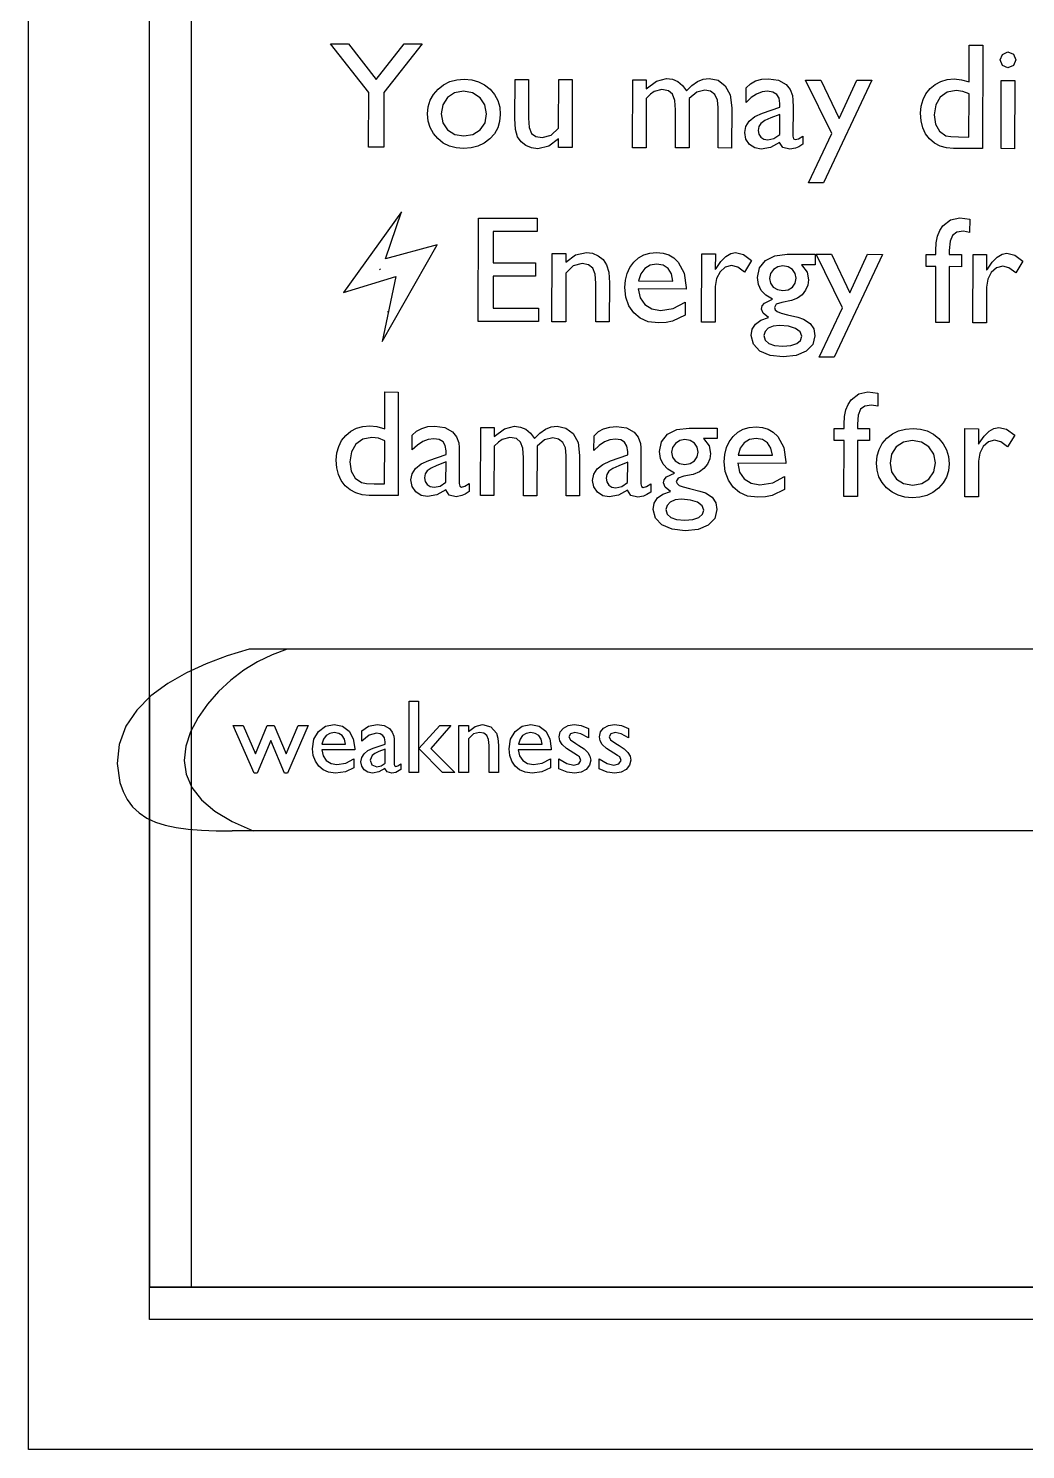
# Model space of a CAD drawing. Header units: millimetres. Extents: x -31.4 to 31.6, y -43.8 to 44.2.
# Drawn here: x -31.39 to -16.06, y -43.85 to -21.98 of the extents above; entities that cross this region are included whole.
import ezdxf

# ---------------------------------------------------------------- set-up
doc = ezdxf.new("R2010")
doc.units = ezdxf.units.MM
doc.layers.get('0').update_dxf_attribs({"linetype": 'CONTINUOUS'})

msp = doc.modelspace()

# ---------------------------------------------------------------- linework, layer by layer
for p, q in [((-28.894, 41.655), (-28.894, -41.345)), ((-29.532, -41.345), (-29.532, -7.168)), ((-16.931, -22.802), (-16.93, -22.237)), ((-16.93, -22.237), (-16.722, -22.238)), ((-16.722, -22.238), (-16.725, -23.829)), ((-23.913, -23.365), (-23.912, -22.764)), ((-23.912, -22.764), (-23.705, -22.765)), ((-23.705, -22.765), (-23.706, -23.363)), ((-23.242, -23.515), (-23.24, -22.766)), ((-23.24, -22.766), (-23.033, -22.766)), ((-23.033, -22.766), (-23.035, -23.814)), ((-22.105, -23.816), (-22.103, -22.769)), ((-22.103, -22.769), (-21.895, -22.769)), ((-21.895, -22.769), (-21.896, -22.907)), ((-20.361, -23.121), (-20.361, -22.895)), ((-21.896, -23.056), (-21.898, -23.817)), ((-21.235, -23.058), (-21.237, -23.818)), ((-19.842, -23.192), (-19.842, -23.136)), ((-16.933, -23.651), (-16.932, -22.987)), ((-21.446, -23.818), (-21.444, -23.235)), ((-20.79, -23.819), (-20.788, -23.199)), ((-20.581, -23.202), (-20.582, -23.82)), ((-20.107, -23.282), (-19.842, -23.192)), ((-19.842, -23.303), (-19.981, -23.357)), ((-19.843, -23.614), (-19.842, -23.303)), ((-19.638, -23.192), (-19.639, -23.638)), ((-23.243, -23.814), (-23.242, -23.68)), ((-23.035, -23.814), (-23.243, -23.814)), ((-21.898, -23.817), (-22.105, -23.816)), ((-21.237, -23.818), (-21.446, -23.818)), ((-20.582, -23.82), (-20.79, -23.819)), ((-19.485, -23.636), (-19.486, -23.762)), ((-16.725, -23.829), (-17.168, -23.828)), ((-17.094, -23.65), (-16.933, -23.651)), ((-16.921, -24.916), (-16.922, -25.119)), ((-23.345, -26.492), (-23.342, -25.444)), ((-23.342, -25.444), (-23.13, -25.445)), ((-23.13, -25.445), (-23.131, -25.578)), ((-21.043, -26.497), (-21.041, -25.45)), ((-21.041, -25.45), (-20.832, -25.45)), ((-20.832, -25.45), (-20.833, -25.69)), ((-20.276, -25.549), (-20.385, -25.731)), ((-19.728, -25.453), (-19.296, -25.454)), ((-19.296, -25.454), (-19.296, -25.615)), ((-17.593, -25.644), (-17.592, -25.458)), ((-17.592, -25.458), (-17.442, -25.458)), ((-17.442, -25.458), (-17.442, -25.395)), ((-17.235, -25.396), (-17.235, -25.458)), ((-17.235, -25.458), (-17.048, -25.459)), ((-17.048, -25.459), (-17.048, -25.646)), ((-16.872, -26.507), (-16.869, -25.459)), ((-16.869, -25.459), (-16.661, -25.46)), ((-16.661, -25.46), (-16.661, -25.7)), ((-16.104, -25.559), (-16.214, -25.741)), ((-25.98, -25.683), (-25.996, -25.695)), ((-23.131, -25.744), (-23.133, -26.492)), ((-20.833, -25.69), (-20.821, -25.672)), ((-19.296, -25.615), (-19.508, -25.615)), ((-17.442, -25.645), (-17.593, -25.644)), ((-17.444, -26.506), (-17.442, -25.645)), ((-17.235, -25.645), (-17.237, -26.506)), ((-17.048, -25.646), (-17.235, -25.645)), ((-16.661, -25.7), (-16.65, -25.682)), ((-22.67, -26.493), (-22.669, -25.897)), ((-22.462, -25.895), (-22.463, -26.494)), ((-21.28, -25.991), (-22.017, -25.989)), ((-22.012, -25.865), (-21.485, -25.866)), ((-21.28, -25.965), (-21.28, -25.991)), ((-20.833, -25.95), (-20.835, -26.498)), ((-16.662, -25.96), (-16.663, -26.507)), ((-21.299, -26.191), (-21.299, -26.394)), ((-25.87, -26.339), (-25.872, -26.341)), ((-23.133, -26.492), (-23.345, -26.492)), ((-22.463, -26.494), (-22.67, -26.493)), ((-20.835, -26.498), (-21.043, -26.497)), ((-17.237, -26.506), (-17.444, -26.506)), ((-16.663, -26.507), (-16.872, -26.507)), ((-25.916, -28.138), (-25.915, -27.573)), ((-25.915, -27.573), (-25.707, -27.574)), ((-25.707, -27.574), (-25.71, -29.165)), ((-18.333, -27.591), (-18.333, -27.794)), ((-24.443, -29.168), (-24.44, -28.12)), ((-24.44, -28.12), (-24.233, -28.121)), ((-24.233, -28.121), (-24.233, -28.258)), ((-21.235, -28.128), (-20.803, -28.129)), ((-20.803, -28.129), (-20.804, -28.29)), ((-19.004, -28.319), (-19.004, -28.133)), ((-19.004, -28.133), (-18.854, -28.133)), ((-18.854, -28.133), (-18.853, -28.07)), ((-18.646, -28.071), (-18.646, -28.134)), ((-18.646, -28.134), (-18.46, -28.134)), ((-18.46, -28.134), (-18.46, -28.321)), ((-16.996, -29.185), (-16.994, -28.137)), ((-16.994, -28.137), (-16.785, -28.138)), ((-16.785, -28.138), (-16.786, -28.378)), ((-25.918, -28.987), (-25.917, -28.323)), ((-25.492, -28.466), (-25.492, -28.24)), ((-24.234, -28.408), (-24.236, -29.168)), ((-23.573, -28.409), (-23.575, -29.17)), ((-22.699, -28.473), (-22.698, -28.246)), ((-20.804, -28.29), (-21.015, -28.29)), ((-18.854, -28.32), (-19.004, -28.319)), ((-18.856, -29.181), (-18.854, -28.32)), ((-18.647, -28.32), (-18.649, -29.181)), ((-18.46, -28.321), (-18.647, -28.32)), ((-16.786, -28.378), (-16.775, -28.36)), ((-16.229, -28.237), (-16.339, -28.419)), ((-25.239, -28.627), (-24.973, -28.537)), ((-24.973, -28.537), (-24.973, -28.481)), ((-24.769, -28.537), (-24.77, -28.983)), ((-23.783, -29.169), (-23.782, -28.586)), ((-23.128, -29.171), (-23.126, -28.55)), ((-22.919, -28.553), (-22.92, -29.171)), ((-22.445, -28.634), (-22.18, -28.543)), ((-22.18, -28.543), (-22.18, -28.487)), ((-21.976, -28.544), (-21.977, -28.989)), ((-20.483, -28.547), (-19.956, -28.548)), ((-16.787, -28.638), (-16.788, -29.186)), ((-24.973, -28.648), (-25.113, -28.702)), ((-24.974, -28.959), (-24.973, -28.648)), ((-22.18, -28.655), (-22.319, -28.708)), ((-22.181, -28.966), (-22.18, -28.655)), ((-19.751, -28.673), (-20.488, -28.671)), ((-19.751, -28.647), (-19.751, -28.673)), ((-26.079, -28.986), (-25.918, -28.987)), ((-24.617, -28.981), (-24.617, -29.107)), ((-21.823, -28.987), (-21.824, -29.114)), ((-19.77, -28.873), (-19.77, -29.076)), ((-25.71, -29.165), (-26.153, -29.164)), ((-24.236, -29.168), (-24.443, -29.168)), ((-23.575, -29.17), (-23.783, -29.169)), ((-22.92, -29.171), (-23.128, -29.171)), ((-18.649, -29.181), (-18.856, -29.181)), ((-16.788, -29.186), (-16.996, -29.185)), ((27.721, -31.529), (-28, -31.529)), ((-29.532, -32.269), (-29.532, -41.345)), ((-26.268, -32.945), (-26.268, -32.789)), ((-24.775, -33.426), (-24.775, -32.705)), ((-24.775, -32.705), (-24.629, -32.705)), ((-24.629, -32.705), (-24.629, -32.797)), ((-22.785, -32.751), (-22.785, -32.892)), ((-22.168, -32.751), (-22.168, -32.892)), ((-26.882, -32.993), (-26.519, -32.993)), ((-26.094, -33.055), (-25.911, -32.993)), ((-25.911, -32.993), (-25.911, -32.954)), ((-25.771, -32.993), (-25.771, -33.299)), ((-24.629, -32.911), (-24.629, -33.426)), ((-24.311, -33.426), (-24.311, -33.015)), ((-24.169, -33.014), (-24.169, -33.426)), ((-23.859, -32.993), (-23.497, -32.993)), ((-22.98, -32.982), (-22.929, -33.011)), ((-22.363, -32.982), (-22.312, -33.011)), ((-26.378, -33.078), (-26.885, -33.078)), ((-26.391, -33.216), (-26.391, -33.355)), ((-26.378, -33.06), (-26.378, -33.078)), ((-25.911, -33.069), (-26.007, -33.106)), ((-25.911, -33.283), (-25.911, -33.069)), ((-23.356, -33.078), (-23.863, -33.078)), ((-23.369, -33.216), (-23.369, -33.355)), ((-23.356, -33.06), (-23.356, -33.078)), ((-23.237, -33.374), (-23.237, -33.22)), ((-22.62, -33.374), (-22.62, -33.22)), ((-25.666, -33.297), (-25.666, -33.384)), ((-24.629, -33.426), (-24.775, -33.426)), ((-24.169, -33.426), (-24.311, -33.426)), ((26.337, -34.326), (-28.263, -34.326)), ((-29.532, -41.345), (29.106, -41.345)), ((29.106, -41.345), (-29.532, -41.345))]:
    msp.add_line(p, q)
msp.add_lwpolyline([(-28.894, 44.155), (31.606, 44.155), (31.606, -41.345, -0.414214), (29.106, -43.845), (-31.394, -43.845), (-31.394, 41.655, -0.414214)], format="xyb", close=True)
for points in [[(-25.616, -22.217), (-25.34, -22.218), (-25.929, -22.966), (-25.931, -23.807), (-26.165, -23.807), (-26.163, -22.965), (-26.749, -22.215), (-26.473, -22.215), (-26.048, -22.765)], [(-18.659, -22.777), (-18.425, -22.777), (-19.17, -24.357), (-19.402, -24.357), (-19.043, -23.599), (-19.447, -22.775), (-19.211, -22.775), (-18.93, -23.367)], [(-16.437, -22.782), (-16.23, -22.782), (-16.232, -23.83), (-16.44, -23.829)], [(-25.656, -24.801), (-26.55, -26.045), (-25.746, -25.795), (-25.954, -26.797), (-25.111, -25.307), (-25.903, -25.527)], [(-24.474, -24.898), (-23.572, -24.9), (-23.572, -25.103), (-24.247, -25.102), (-24.248, -25.587), (-23.596, -25.588), (-23.597, -25.792), (-24.248, -25.791), (-24.249, -26.285), (-23.554, -26.286), (-23.554, -26.489), (-24.478, -26.487)], [(-18.494, -25.455), (-18.261, -25.456), (-19.006, -27.036), (-19.237, -27.036), (-18.879, -26.278), (-19.282, -25.454), (-19.047, -25.454), (-18.766, -26.046)], [(-25.54, -32.332), (-25.397, -32.332), (-25.397, -33.426), (-25.54, -33.426)], [(-27.246, -32.705), (-27.093, -32.705), (-27.411, -33.438), (-27.455, -33.438), (-27.669, -32.936), (-27.879, -33.438), (-27.925, -33.438), (-28.246, -32.705), (-28.093, -32.705), (-27.905, -33.142), (-27.722, -32.705), (-27.616, -32.705), (-27.433, -33.142)], [(-25.071, -32.705), (-24.902, -32.705), (-25.209, -33.058), (-24.839, -33.426), (-25.03, -33.426), (-25.391, -33.058)], [(-29.532, -41.345), (24.473, -41.345), (24.473, -41.845), (-29.532, -41.845)]]:
    msp.add_lwpolyline(points, close=True)
for points in [[(-16.455, -22.463), (-16.418, -22.379)], [(-16.418, -22.55), (-16.455, -22.463)], [(-16.418, -22.379), (-16.334, -22.341)], [(-16.334, -22.341), (-16.246, -22.377)], [(-16.246, -22.377), (-16.21, -22.463)], [(-16.21, -22.463), (-16.246, -22.55)], [(-16.334, -22.586), (-16.418, -22.55)], [(-16.246, -22.55), (-16.334, -22.586)], [(-25.256, -23.295), (-25.246, -23.185), (-25.216, -23.085), (-25.166, -22.994), (-25.096, -22.913)], [(-25.096, -22.913), (-25.01, -22.846), (-24.915, -22.798), (-24.809, -22.77), (-24.693, -22.76)], [(-24.705, -22.947), (-24.841, -22.971), (-24.95, -23.044)], [(-24.45, -23.046), (-24.565, -22.972), (-24.705, -22.947)], [(-24.693, -22.76), (-24.579, -22.77), (-24.474, -22.8), (-24.38, -22.848), (-24.296, -22.916)], [(-24.296, -22.916), (-24.227, -22.998), (-24.178, -23.09), (-24.148, -23.192), (-24.139, -23.304)], [(-21.896, -22.907), (-21.739, -22.789), (-21.586, -22.749)], [(-21.773, -22.952), (-21.83, -22.992), (-21.896, -23.056)], [(-21.653, -22.922), (-21.773, -22.952)], [(-21.49, -22.992), (-21.554, -22.94), (-21.653, -22.922)], [(-21.586, -22.749), (-21.492, -22.761), (-21.409, -22.797), (-21.337, -22.856), (-21.277, -22.939)], [(-21.277, -22.939), (-21.193, -22.856), (-21.107, -22.796), (-21.019, -22.76), (-20.93, -22.749)], [(-20.995, -22.928), (-21.119, -22.961), (-21.235, -23.058)], [(-20.841, -22.998), (-20.906, -22.946), (-20.995, -22.928)], [(-20.93, -22.749), (-20.791, -22.777), (-20.679, -22.861)], [(-20.679, -22.861), (-20.605, -23.002), (-20.581, -23.202)], [(-20.361, -22.895), (-20.293, -22.832), (-20.213, -22.788), (-20.12, -22.762), (-20.013, -22.753)], [(-20.03, -22.947), (-20.115, -22.957), (-20.198, -22.99), (-20.28, -23.045), (-20.361, -23.121)], [(-19.842, -23.136), (-19.853, -23.053), (-19.889, -22.994), (-19.948, -22.959), (-20.03, -22.947)], [(-20.013, -22.753), (-19.86, -22.776), (-19.741, -22.842)], [(-19.741, -22.842), (-19.68, -22.919)], [(-19.68, -22.919), (-19.646, -23.014)], [(-17.676, -23.286), (-17.667, -23.175), (-17.639, -23.075), (-17.594, -22.985), (-17.531, -22.906)], [(-17.531, -22.906), (-17.453, -22.841), (-17.365, -22.794), (-17.267, -22.766), (-17.159, -22.757)], [(-17.128, -22.937), (-17.267, -22.962), (-17.375, -23.038)], [(-17.159, -22.757), (-17.05, -22.769), (-16.931, -22.802)], [(-16.932, -22.987), (-17.029, -22.95), (-17.128, -22.937)], [(-24.95, -23.044), (-25.022, -23.156), (-25.046, -23.294)], [(-24.349, -23.293), (-24.375, -23.157), (-24.45, -23.046)], [(-21.444, -23.235), (-21.456, -23.087), (-21.49, -22.992)], [(-20.788, -23.199), (-20.801, -23.083), (-20.841, -22.998)], [(-19.646, -23.014), (-19.64, -23.082), (-19.638, -23.192)], [(-17.375, -23.038), (-17.444, -23.157), (-17.467, -23.311)], [(-25.099, -23.676), (-25.168, -23.595), (-25.217, -23.504), (-25.246, -23.405), (-25.256, -23.295)], [(-25.046, -23.294), (-25.022, -23.43), (-24.949, -23.54)], [(-24.448, -23.54), (-24.374, -23.43), (-24.349, -23.293)], [(-24.139, -23.304), (-24.149, -23.412), (-24.179, -23.511), (-24.23, -23.6), (-24.3, -23.68)], [(-23.872, -23.647), (-23.903, -23.534), (-23.913, -23.365)], [(-23.706, -23.363), (-23.695, -23.503), (-23.66, -23.594)], [(-20.31, -23.406), (-20.224, -23.336), (-20.107, -23.282)], [(-19.981, -23.357), (-20.072, -23.399), (-20.132, -23.442)], [(-17.539, -23.68), (-17.599, -23.6), (-17.642, -23.508), (-17.668, -23.403), (-17.676, -23.286)], [(-17.467, -23.311), (-17.447, -23.454), (-17.388, -23.561)], [(-24.949, -23.54), (-24.837, -23.611), (-24.698, -23.635)], [(-24.698, -23.635), (-24.559, -23.611), (-24.448, -23.54)], [(-23.66, -23.594), (-23.595, -23.643), (-23.494, -23.659)], [(-23.494, -23.659), (-23.357, -23.624), (-23.242, -23.515)], [(-20.381, -23.582), (-20.364, -23.489), (-20.31, -23.406)], [(-20.309, -23.765), (-20.363, -23.683), (-20.381, -23.582)], [(-20.132, -23.442), (-20.164, -23.489), (-20.175, -23.548)], [(-20.175, -23.548), (-20.165, -23.606), (-20.135, -23.654)], [(-20.026, -23.695), (-19.931, -23.675), (-19.843, -23.614)], [(-17.388, -23.561), (-17.286, -23.632)], [(-24.705, -23.829), (-24.818, -23.819), (-24.921, -23.79), (-25.015, -23.743), (-25.099, -23.676)], [(-24.3, -23.68), (-24.386, -23.745), (-24.482, -23.792), (-24.588, -23.819), (-24.705, -23.829)], [(-23.746, -23.782), (-23.819, -23.723), (-23.872, -23.647)], [(-23.563, -23.831), (-23.658, -23.819), (-23.746, -23.782)], [(-23.394, -23.792), (-23.563, -23.831)], [(-23.242, -23.68), (-23.394, -23.792)], [(-20.127, -23.837), (-20.227, -23.819), (-20.309, -23.765)], [(-20.135, -23.654), (-20.086, -23.684), (-20.026, -23.695)], [(-19.845, -23.735), (-19.982, -23.812), (-20.127, -23.837)], [(-19.689, -23.84), (-19.794, -23.814), (-19.845, -23.735)], [(-19.6, -23.823), (-19.689, -23.84)], [(-19.639, -23.638), (-19.63, -23.678), (-19.603, -23.691)], [(-19.603, -23.691), (-19.555, -23.677), (-19.485, -23.636)], [(-19.486, -23.762), (-19.55, -23.8), (-19.6, -23.823)], [(-17.168, -23.828), (-17.279, -23.818), (-17.377, -23.791), (-17.464, -23.744), (-17.539, -23.68)], [(-17.286, -23.632), (-17.211, -23.645), (-17.094, -23.65)], [(-17.334, -25.019), (-17.215, -24.926), (-17.075, -24.895)], [(-17.075, -24.895), (-16.921, -24.916)], [(-17.442, -25.395), (-17.435, -25.277), (-17.415, -25.175), (-17.381, -25.089), (-17.334, -25.019)], [(-17.018, -25.1), (-17.121, -25.116), (-17.187, -25.165)], [(-16.922, -25.119), (-17.018, -25.1)], [(-17.187, -25.165), (-17.223, -25.255), (-17.235, -25.396)], [(-23.131, -25.578), (-22.982, -25.463), (-22.815, -25.425)], [(-22.815, -25.425), (-22.72, -25.438), (-22.633, -25.477)], [(-22.633, -25.477), (-22.559, -25.537), (-22.505, -25.616)], [(-22.224, -25.965), (-22.215, -25.851), (-22.189, -25.748), (-22.147, -25.657), (-22.087, -25.577)], [(-22.087, -25.577), (-22.014, -25.511), (-21.931, -25.465), (-21.838, -25.437), (-21.735, -25.427)], [(-21.735, -25.427), (-21.636, -25.437), (-21.548, -25.464), (-21.47, -25.51), (-21.403, -25.574)], [(-21.403, -25.574), (-21.31, -25.745), (-21.28, -25.965)], [(-20.821, -25.672), (-20.746, -25.566), (-20.671, -25.491), (-20.595, -25.445), (-20.52, -25.43)], [(-20.52, -25.43), (-20.4, -25.46), (-20.276, -25.549)], [(-20.185, -25.814), (-20.154, -25.664), (-20.063, -25.55)], [(-20.063, -25.55), (-19.917, -25.477), (-19.728, -25.453)], [(-16.65, -25.682), (-16.575, -25.576), (-16.499, -25.5), (-16.424, -25.455), (-16.349, -25.44)], [(-16.349, -25.44), (-16.229, -25.47), (-16.104, -25.559)], [(-22.881, -25.598), (-23.017, -25.634), (-23.131, -25.744)], [(-22.717, -25.668), (-22.783, -25.615), (-22.881, -25.598)], [(-22.669, -25.897), (-22.681, -25.759), (-22.717, -25.668)], [(-22.505, -25.616), (-22.472, -25.73), (-22.462, -25.895)], [(-21.919, -25.674), (-21.978, -25.755), (-22.012, -25.865)], [(-21.736, -25.607), (-21.837, -25.624), (-21.919, -25.674)], [(-21.558, -25.675), (-21.635, -25.624), (-21.736, -25.607)], [(-21.485, -25.866), (-21.507, -25.757), (-21.558, -25.675)], [(-20.76, -25.724), (-20.815, -25.828), (-20.833, -25.95)], [(-20.586, -25.628), (-20.679, -25.652), (-20.76, -25.724)], [(-20.385, -25.731), (-20.489, -25.654), (-20.586, -25.628)], [(-19.939, -25.689), (-19.983, -25.752), (-19.998, -25.826)], [(-19.795, -25.632), (-19.873, -25.646), (-19.939, -25.689)], [(-19.647, -25.687), (-19.714, -25.646), (-19.795, -25.632)], [(-19.588, -25.824), (-19.603, -25.749), (-19.647, -25.687)], [(-19.508, -25.615), (-19.423, -25.729)], [(-19.423, -25.729), (-19.399, -25.846)], [(-16.589, -25.733), (-16.643, -25.838), (-16.662, -25.96)], [(-16.414, -25.638), (-16.508, -25.662), (-16.589, -25.733)], [(-16.214, -25.741), (-16.318, -25.664), (-16.414, -25.638)], [(-22.161, -26.246), (-22.208, -26.115), (-22.224, -25.965)], [(-22.017, -25.989), (-21.988, -26.124), (-21.917, -26.229)], [(-19.955, -26.146), (-20.056, -26.086), (-20.128, -26.011), (-20.171, -25.92), (-20.185, -25.814)], [(-19.998, -25.826), (-19.984, -25.9), (-19.941, -25.96)], [(-19.941, -25.96), (-19.875, -25.999), (-19.794, -26.013)], [(-19.794, -26.013), (-19.713, -26), (-19.648, -25.96)], [(-19.648, -25.96), (-19.603, -25.898), (-19.588, -25.824)], [(-19.446, -26.008), (-19.5, -26.077), (-19.567, -26.128)], [(-19.399, -25.846), (-19.411, -25.928), (-19.446, -26.008)], [(-21.917, -26.229), (-21.81, -26.296), (-21.677, -26.318)], [(-21.677, -26.318), (-21.48, -26.287), (-21.299, -26.191)], [(-20.121, -26.297), (-20.11, -26.249), (-20.077, -26.206)], [(-20.077, -26.206), (-19.955, -26.146)], [(-19.808, -26.195), (-19.896, -26.223), (-19.925, -26.275)], [(-19.567, -26.128), (-19.664, -26.166), (-19.808, -26.195)], [(-21.989, -26.439), (-22.086, -26.355), (-22.161, -26.246)], [(-21.709, -26.512), (-21.866, -26.493), (-21.989, -26.439)], [(-21.299, -26.394), (-21.489, -26.485)], [(-20.281, -26.704), (-20.264, -26.607), (-20.214, -26.529), (-20.132, -26.47), (-20.017, -26.43)], [(-20.017, -26.43), (-20.095, -26.363), (-20.121, -26.297)], [(-19.925, -26.275), (-19.915, -26.309), (-19.882, -26.336)], [(-19.882, -26.336), (-19.82, -26.359), (-19.723, -26.384)], [(-19.723, -26.384), (-19.565, -26.422), (-19.476, -26.451)], [(-19.476, -26.451), (-19.376, -26.519)], [(-21.489, -26.485), (-21.591, -26.505), (-21.709, -26.512)], [(-20.018, -26.593), (-20.068, -26.644), (-20.085, -26.707)], [(-19.846, -26.549), (-19.942, -26.56), (-20.018, -26.593)], [(-19.599, -26.595), (-19.709, -26.561), (-19.846, -26.549)], [(-19.504, -26.715), (-19.528, -26.649), (-19.599, -26.595)], [(-19.376, -26.519), (-19.32, -26.604), (-19.301, -26.709)], [(-20.148, -26.943), (-20.248, -26.839), (-20.281, -26.704)], [(-20.085, -26.707), (-20.067, -26.778), (-20.012, -26.828), (-19.921, -26.859), (-19.794, -26.869)], [(-19.794, -26.869), (-19.671, -26.859), (-19.58, -26.829)], [(-19.58, -26.829), (-19.523, -26.78), (-19.504, -26.715)], [(-19.301, -26.709), (-19.335, -26.843), (-19.435, -26.946)], [(-19.789, -27.034), (-19.991, -27.011), (-20.148, -26.943)], [(-19.435, -26.946), (-19.59, -27.013), (-19.789, -27.034)], [(-18.853, -28.07), (-18.846, -27.952), (-18.826, -27.85), (-18.792, -27.764), (-18.745, -27.694)], [(-18.745, -27.694), (-18.627, -27.601), (-18.487, -27.57)], [(-18.487, -27.57), (-18.333, -27.591)], [(-18.599, -27.84), (-18.634, -27.93), (-18.646, -28.071)], [(-18.429, -27.775), (-18.532, -27.791), (-18.599, -27.84)], [(-18.333, -27.794), (-18.429, -27.775)], [(-26.516, -28.242), (-26.438, -28.177), (-26.35, -28.13), (-26.252, -28.102), (-26.144, -28.093)], [(-26.144, -28.093), (-26.035, -28.105), (-25.916, -28.138)], [(-25.492, -28.24), (-25.425, -28.177), (-25.344, -28.133), (-25.251, -28.107), (-25.144, -28.098)], [(-25.144, -28.098), (-24.991, -28.121), (-24.872, -28.187)], [(-24.872, -28.187), (-24.811, -28.264)], [(-24.233, -28.258), (-24.077, -28.14), (-23.923, -28.101)], [(-23.923, -28.101), (-23.829, -28.113), (-23.747, -28.148), (-23.675, -28.208), (-23.615, -28.291)], [(-23.615, -28.291), (-23.531, -28.207), (-23.445, -28.147), (-23.357, -28.112), (-23.267, -28.1)], [(-23.267, -28.1), (-23.129, -28.128), (-23.017, -28.212)], [(-22.698, -28.246), (-22.631, -28.184), (-22.551, -28.14), (-22.457, -28.113), (-22.351, -28.104)], [(-22.351, -28.104), (-22.198, -28.127), (-22.079, -28.194)], [(-22.079, -28.194), (-22.017, -28.27)], [(-21.57, -28.225), (-21.424, -28.152), (-21.235, -28.128)], [(-20.559, -28.259), (-20.486, -28.193), (-20.403, -28.147), (-20.31, -28.119), (-20.206, -28.109)], [(-20.206, -28.109), (-20.107, -28.119), (-20.019, -28.146), (-19.941, -28.192), (-19.874, -28.256)], [(-18.196, -28.286), (-18.11, -28.219), (-18.015, -28.171), (-17.909, -28.143), (-17.793, -28.133)], [(-17.793, -28.133), (-17.679, -28.143), (-17.574, -28.172), (-17.48, -28.221), (-17.396, -28.289)], [(-16.775, -28.36), (-16.699, -28.254), (-16.624, -28.178), (-16.549, -28.133), (-16.473, -28.118)], [(-16.473, -28.118), (-16.354, -28.148), (-16.229, -28.237)], [(-26.661, -28.622), (-26.652, -28.511), (-26.624, -28.411), (-26.579, -28.321), (-26.516, -28.242)], [(-26.36, -28.374), (-26.428, -28.493), (-26.452, -28.647)], [(-26.113, -28.273), (-26.252, -28.298), (-26.36, -28.374)], [(-25.917, -28.323), (-26.014, -28.286), (-26.113, -28.273)], [(-25.162, -28.292), (-25.246, -28.302), (-25.329, -28.335), (-25.411, -28.39), (-25.492, -28.466)], [(-24.973, -28.481), (-24.985, -28.398), (-25.02, -28.339), (-25.079, -28.304), (-25.162, -28.292)], [(-24.811, -28.264), (-24.777, -28.358)], [(-24.777, -28.358), (-24.771, -28.427), (-24.769, -28.537)], [(-24.111, -28.303), (-24.168, -28.344), (-24.234, -28.408)], [(-23.991, -28.274), (-24.111, -28.303)], [(-23.828, -28.344), (-23.892, -28.291), (-23.991, -28.274)], [(-23.782, -28.586), (-23.793, -28.438), (-23.828, -28.344)], [(-23.333, -28.28), (-23.457, -28.312), (-23.573, -28.409)], [(-23.179, -28.35), (-23.244, -28.297), (-23.333, -28.28)], [(-23.126, -28.55), (-23.139, -28.435), (-23.179, -28.35)], [(-23.017, -28.212), (-22.943, -28.353), (-22.919, -28.553)], [(-22.368, -28.298), (-22.453, -28.309), (-22.536, -28.341), (-22.618, -28.396), (-22.699, -28.473)], [(-22.18, -28.487), (-22.191, -28.405), (-22.227, -28.346), (-22.286, -28.31), (-22.368, -28.298)], [(-22.017, -28.27), (-21.983, -28.365)], [(-21.983, -28.365), (-21.978, -28.433), (-21.976, -28.544)], [(-21.692, -28.489), (-21.661, -28.339), (-21.57, -28.225)], [(-21.446, -28.364), (-21.491, -28.426), (-21.505, -28.5)], [(-21.302, -28.307), (-21.38, -28.321), (-21.446, -28.364)], [(-21.154, -28.362), (-21.221, -28.321), (-21.302, -28.307)], [(-21.096, -28.499), (-21.11, -28.424), (-21.154, -28.362)], [(-21.015, -28.29), (-20.93, -28.404)], [(-20.93, -28.404), (-20.907, -28.521)], [(-20.695, -28.647), (-20.686, -28.533), (-20.661, -28.43), (-20.618, -28.339), (-20.559, -28.259)], [(-20.39, -28.356), (-20.449, -28.437), (-20.483, -28.547)], [(-20.207, -28.289), (-20.308, -28.306), (-20.39, -28.356)], [(-20.029, -28.357), (-20.107, -28.306), (-20.207, -28.289)], [(-19.956, -28.548), (-19.978, -28.439), (-20.029, -28.357)], [(-19.874, -28.256), (-19.781, -28.427), (-19.751, -28.647)], [(-18.356, -28.668), (-18.346, -28.558), (-18.316, -28.458), (-18.266, -28.367), (-18.196, -28.286)], [(-18.05, -28.417), (-18.122, -28.529), (-18.146, -28.667)], [(-17.805, -28.32), (-17.941, -28.344), (-18.05, -28.417)], [(-17.55, -28.419), (-17.665, -28.345), (-17.805, -28.32)], [(-17.449, -28.666), (-17.475, -28.529), (-17.55, -28.419)], [(-17.396, -28.289), (-17.327, -28.371), (-17.278, -28.463), (-17.248, -28.565), (-17.239, -28.677)], [(-16.713, -28.411), (-16.768, -28.516), (-16.787, -28.638)], [(-16.539, -28.316), (-16.633, -28.34), (-16.713, -28.411)], [(-16.339, -28.419), (-16.443, -28.342), (-16.539, -28.316)], [(-26.524, -29.016), (-26.584, -28.936), (-26.627, -28.844), (-26.653, -28.739), (-26.661, -28.622)], [(-25.442, -28.751), (-25.355, -28.681), (-25.239, -28.627)], [(-22.648, -28.757), (-22.562, -28.687), (-22.445, -28.634)], [(-21.462, -28.821), (-21.563, -28.761), (-21.635, -28.686), (-21.678, -28.595), (-21.692, -28.489)], [(-21.505, -28.5), (-21.491, -28.574), (-21.448, -28.635)], [(-21.448, -28.635), (-21.382, -28.674), (-21.301, -28.688)], [(-21.301, -28.688), (-21.221, -28.674), (-21.155, -28.634)], [(-21.155, -28.634), (-21.111, -28.573), (-21.096, -28.499)], [(-20.907, -28.521), (-20.918, -28.603), (-20.954, -28.683)], [(-26.452, -28.647), (-26.432, -28.79), (-26.372, -28.897)], [(-25.513, -28.927), (-25.495, -28.834), (-25.442, -28.751)], [(-25.263, -28.787), (-25.296, -28.834), (-25.307, -28.892)], [(-25.113, -28.702), (-25.203, -28.744), (-25.263, -28.787)], [(-22.719, -28.934), (-22.701, -28.84), (-22.648, -28.757)], [(-22.47, -28.793), (-22.502, -28.841), (-22.513, -28.899)], [(-22.319, -28.708), (-22.41, -28.75), (-22.47, -28.793)], [(-21.584, -28.881), (-21.462, -28.821)], [(-21.075, -28.803), (-21.171, -28.841), (-21.315, -28.87)], [(-20.954, -28.683), (-21.007, -28.752), (-21.075, -28.803)], [(-20.632, -28.928), (-20.679, -28.797), (-20.695, -28.647)], [(-20.488, -28.671), (-20.459, -28.806), (-20.388, -28.911)], [(-18.199, -29.049), (-18.268, -28.968), (-18.317, -28.877), (-18.346, -28.778), (-18.356, -28.668)], [(-18.146, -28.667), (-18.122, -28.803), (-18.049, -28.913)], [(-17.548, -28.913), (-17.474, -28.803), (-17.449, -28.666)], [(-17.239, -28.677), (-17.249, -28.785), (-17.279, -28.884), (-17.33, -28.973), (-17.4, -29.053)], [(-26.153, -29.164), (-26.264, -29.154), (-26.362, -29.127), (-26.449, -29.08), (-26.524, -29.016)], [(-26.372, -28.897), (-26.271, -28.968)], [(-26.271, -28.968), (-26.196, -28.981), (-26.079, -28.986)], [(-25.44, -29.11), (-25.495, -29.028), (-25.513, -28.927)], [(-25.307, -28.892), (-25.296, -28.951), (-25.266, -28.998)], [(-25.266, -28.998), (-25.218, -29.029), (-25.158, -29.04)], [(-24.977, -29.08), (-25.113, -29.157), (-25.258, -29.182)], [(-25.158, -29.04), (-25.062, -29.02), (-24.974, -28.959)], [(-24.82, -29.185), (-24.926, -29.159), (-24.977, -29.08)], [(-24.77, -28.983), (-24.761, -29.023), (-24.734, -29.036)], [(-24.734, -29.036), (-24.686, -29.022), (-24.617, -28.981)], [(-22.647, -29.116), (-22.701, -29.034), (-22.719, -28.934)], [(-22.513, -28.899), (-22.503, -28.958), (-22.472, -29.005)], [(-22.472, -29.005), (-22.424, -29.036), (-22.364, -29.046)], [(-22.364, -29.046), (-22.269, -29.026), (-22.181, -28.966)], [(-21.977, -28.989), (-21.968, -29.029), (-21.941, -29.043)], [(-21.941, -29.043), (-21.892, -29.029), (-21.823, -28.987)], [(-21.628, -28.972), (-21.617, -28.924), (-21.584, -28.881)], [(-21.524, -29.105), (-21.602, -29.038), (-21.628, -28.972)], [(-21.315, -28.87), (-21.403, -28.898), (-21.433, -28.95)], [(-21.433, -28.95), (-21.422, -28.984), (-21.389, -29.011)], [(-21.389, -29.011), (-21.327, -29.034), (-21.23, -29.059)], [(-21.23, -29.059), (-21.072, -29.097), (-20.983, -29.126)], [(-20.46, -29.121), (-20.557, -29.037), (-20.632, -28.928)], [(-20.388, -28.911), (-20.282, -28.978), (-20.148, -29)], [(-20.148, -29), (-19.951, -28.969), (-19.77, -28.873)], [(-19.77, -29.076), (-19.961, -29.167)], [(-17.805, -29.201), (-17.918, -29.192), (-18.021, -29.163), (-18.115, -29.116), (-18.199, -29.049)], [(-18.049, -28.913), (-17.937, -28.984), (-17.798, -29.008)], [(-17.4, -29.053), (-17.486, -29.118), (-17.582, -29.165), (-17.688, -29.192), (-17.805, -29.201)], [(-17.798, -29.008), (-17.659, -28.984), (-17.548, -28.913)], [(-25.258, -29.182), (-25.358, -29.164), (-25.44, -29.11)], [(-24.731, -29.168), (-24.82, -29.185)], [(-24.617, -29.107), (-24.681, -29.145), (-24.731, -29.168)], [(-22.465, -29.188), (-22.565, -29.17), (-22.647, -29.116)], [(-22.183, -29.086), (-22.32, -29.163), (-22.465, -29.188)], [(-22.026, -29.192), (-22.132, -29.165), (-22.183, -29.086)], [(-21.938, -29.175), (-22.026, -29.192)], [(-21.824, -29.114), (-21.887, -29.152), (-21.938, -29.175)], [(-21.788, -29.379), (-21.771, -29.282), (-21.722, -29.204), (-21.639, -29.145), (-21.524, -29.105)], [(-21.525, -29.268), (-21.575, -29.318), (-21.592, -29.382)], [(-21.353, -29.224), (-21.449, -29.235), (-21.525, -29.268)], [(-21.106, -29.27), (-21.216, -29.236), (-21.353, -29.224)], [(-21.011, -29.39), (-21.035, -29.323), (-21.106, -29.27)], [(-20.983, -29.126), (-20.883, -29.194)], [(-20.883, -29.194), (-20.827, -29.279), (-20.808, -29.383)], [(-20.18, -29.194), (-20.337, -29.175), (-20.46, -29.121)], [(-19.961, -29.167), (-20.062, -29.187), (-20.18, -29.194)], [(-21.655, -29.618), (-21.755, -29.514), (-21.788, -29.379)], [(-21.592, -29.382), (-21.574, -29.452), (-21.519, -29.503), (-21.428, -29.534), (-21.301, -29.544)], [(-21.301, -29.544), (-21.178, -29.534), (-21.088, -29.504)], [(-21.088, -29.504), (-21.03, -29.455), (-21.011, -29.39)], [(-20.808, -29.383), (-20.842, -29.518), (-20.942, -29.621)], [(-21.296, -29.709), (-21.498, -29.686), (-21.655, -29.618)], [(-20.942, -29.621), (-21.097, -29.687), (-21.296, -29.709)], [(-28, -31.529), (-28.337, -31.632), (-28.66, -31.755), (-28.966, -31.897), (-29.252, -32.06), (-29.51, -32.249), (-29.729, -32.467), (-29.896, -32.717), (-29.999, -32.996), (-30.031, -33.292), (-29.988, -33.584), (-29.94, -33.719), (-29.875, -33.843), (-29.792, -33.954), (-29.692, -34.049), (-29.576, -34.128), (-29.443, -34.191), (-29.292, -34.239), (-29.124, -34.274), (-28.937, -34.299), (-28.732, -34.315), (-28.507, -34.323), (-28.263, -34.326)], [(-27.418, -31.529), (-27.648, -31.616), (-27.87, -31.725), (-28.083, -31.856), (-28.284, -32.009), (-28.472, -32.183), (-28.642, -32.376), (-28.787, -32.584), (-28.901, -32.802), (-28.974, -33.024), (-29, -33.244), (-28.97, -33.456), (-28.883, -33.658), (-28.735, -33.847), (-28.528, -34.021), (-28.261, -34.181), (-27.937, -34.326)], [(-27.027, -33.062), (-27.004, -32.913), (-26.934, -32.795)], [(-26.934, -32.795), (-26.827, -32.717), (-26.692, -32.691)], [(-26.692, -32.691), (-26.563, -32.716), (-26.463, -32.791)], [(-26.463, -32.791), (-26.399, -32.909), (-26.378, -33.06)], [(-26.268, -32.789), (-26.167, -32.716), (-26.03, -32.691)], [(-26.03, -32.691), (-25.925, -32.707), (-25.843, -32.752)], [(-25.843, -32.752), (-25.8, -32.805)], [(-24.629, -32.797), (-24.527, -32.718), (-24.412, -32.691)], [(-24.412, -32.691), (-24.287, -32.726)], [(-24.287, -32.726), (-24.199, -32.822)], [(-24.005, -33.062), (-23.982, -32.913), (-23.912, -32.795)], [(-23.912, -32.795), (-23.805, -32.717), (-23.67, -32.691)], [(-23.67, -32.691), (-23.541, -32.716), (-23.441, -32.791)], [(-23.441, -32.791), (-23.377, -32.909), (-23.356, -33.06)], [(-23.232, -32.879), (-23.216, -32.804), (-23.168, -32.744)], [(-23.168, -32.744), (-23.094, -32.704), (-23.001, -32.691)], [(-23.001, -32.691), (-22.894, -32.706), (-22.785, -32.751)], [(-22.615, -32.879), (-22.599, -32.804), (-22.551, -32.744)], [(-22.551, -32.744), (-22.477, -32.704), (-22.384, -32.691)], [(-22.384, -32.691), (-22.277, -32.706), (-22.168, -32.751)], [(-26.818, -32.861), (-26.858, -32.917), (-26.882, -32.993)], [(-26.692, -32.815), (-26.762, -32.826), (-26.818, -32.861)], [(-26.57, -32.861), (-26.623, -32.826), (-26.692, -32.815)], [(-26.519, -32.993), (-26.534, -32.917), (-26.57, -32.861)], [(-26.041, -32.824), (-26.157, -32.854), (-26.268, -32.945)], [(-25.911, -32.954), (-25.92, -32.897), (-25.944, -32.857), (-25.985, -32.832), (-26.041, -32.824)], [(-25.8, -32.805), (-25.777, -32.87)], [(-25.777, -32.87), (-25.773, -32.917), (-25.771, -32.993)], [(-24.458, -32.81), (-24.551, -32.835), (-24.629, -32.911)], [(-24.345, -32.858), (-24.39, -32.822), (-24.458, -32.81)], [(-24.311, -33.015), (-24.32, -32.921), (-24.345, -32.858)], [(-24.199, -32.822), (-24.176, -32.9), (-24.169, -33.014)], [(-23.796, -32.861), (-23.836, -32.917), (-23.859, -32.993)], [(-23.67, -32.815), (-23.74, -32.826), (-23.796, -32.861)], [(-23.548, -32.861), (-23.601, -32.826), (-23.67, -32.815)], [(-23.497, -32.993), (-23.512, -32.917), (-23.548, -32.861)], [(-23.19, -32.998), (-23.222, -32.941), (-23.232, -32.879)], [(-23.009, -33.129), (-23.123, -33.058), (-23.19, -32.998)], [(-23.059, -32.833), (-23.084, -32.879)], [(-23.084, -32.879), (-23.062, -32.927)], [(-23.062, -32.927), (-22.98, -32.982)], [(-22.992, -32.815), (-23.059, -32.833)], [(-22.785, -32.892), (-22.9, -32.834), (-22.992, -32.815)], [(-22.929, -33.011), (-22.851, -33.063), (-22.794, -33.118), (-22.761, -33.176), (-22.749, -33.236)], [(-22.573, -32.998), (-22.605, -32.941), (-22.615, -32.879)], [(-22.392, -33.129), (-22.506, -33.058), (-22.573, -32.998)], [(-22.442, -32.833), (-22.467, -32.879)], [(-22.467, -32.879), (-22.445, -32.927)], [(-22.445, -32.927), (-22.363, -32.982)], [(-22.375, -32.815), (-22.442, -32.833)], [(-22.168, -32.892), (-22.283, -32.834), (-22.375, -32.815)], [(-22.312, -33.011), (-22.234, -33.063), (-22.177, -33.118), (-22.144, -33.176), (-22.132, -33.236)], [(-26.983, -33.255), (-27.016, -33.165), (-27.027, -33.062)], [(-26.885, -33.078), (-26.865, -33.171), (-26.816, -33.242)], [(-26.651, -33.303), (-26.515, -33.282), (-26.391, -33.216)], [(-26.282, -33.262), (-26.27, -33.198), (-26.233, -33.141)], [(-26.233, -33.141), (-26.174, -33.092), (-26.094, -33.055)], [(-26.11, -33.165), (-26.14, -33.238)], [(-26.007, -33.106), (-26.069, -33.135), (-26.11, -33.165)], [(-23.961, -33.255), (-23.994, -33.165), (-24.005, -33.062)], [(-23.863, -33.078), (-23.843, -33.171), (-23.794, -33.242)], [(-23.628, -33.303), (-23.493, -33.282), (-23.369, -33.216)], [(-23.237, -33.22), (-23.114, -33.289)], [(-22.92, -33.189), (-22.952, -33.164), (-23.009, -33.129)], [(-22.899, -33.241), (-22.92, -33.189)], [(-22.62, -33.22), (-22.497, -33.289)], [(-22.303, -33.189), (-22.335, -33.164), (-22.392, -33.129)], [(-22.282, -33.241), (-22.303, -33.189)], [(-26.865, -33.387), (-26.931, -33.33), (-26.983, -33.255)], [(-26.672, -33.437), (-26.78, -33.424), (-26.865, -33.387)], [(-26.816, -33.242), (-26.742, -33.288), (-26.651, -33.303)], [(-26.521, -33.418), (-26.672, -33.437)], [(-26.391, -33.355), (-26.521, -33.418)], [(-26.232, -33.387), (-26.269, -33.331), (-26.282, -33.262)], [(-26.106, -33.437), (-26.175, -33.424), (-26.232, -33.387)], [(-26.14, -33.238), (-26.112, -33.311)], [(-26.112, -33.311), (-26.038, -33.339)], [(-25.913, -33.366), (-26.007, -33.419), (-26.106, -33.437)], [(-26.038, -33.339), (-25.972, -33.325), (-25.911, -33.283)], [(-25.805, -33.438), (-25.878, -33.42), (-25.913, -33.366)], [(-25.744, -33.426), (-25.805, -33.438)], [(-25.771, -33.299), (-25.765, -33.326), (-25.746, -33.336)], [(-25.746, -33.336), (-25.713, -33.326), (-25.666, -33.297)], [(-25.666, -33.384), (-25.744, -33.426)], [(-23.843, -33.387), (-23.909, -33.33), (-23.961, -33.255)], [(-23.65, -33.437), (-23.758, -33.424), (-23.843, -33.387)], [(-23.794, -33.242), (-23.72, -33.288), (-23.628, -33.303)], [(-23.499, -33.418), (-23.65, -33.437)], [(-23.369, -33.355), (-23.499, -33.418)], [(-23.111, -33.425), (-23.237, -33.374)], [(-23.114, -33.289), (-23.008, -33.315)], [(-22.997, -33.438), (-23.111, -33.425)], [(-23.008, -33.315), (-22.931, -33.293)], [(-22.819, -33.382), (-22.898, -33.424), (-22.997, -33.438)], [(-22.931, -33.293), (-22.899, -33.241)], [(-22.749, -33.236), (-22.767, -33.317), (-22.819, -33.382)], [(-22.494, -33.425), (-22.62, -33.374)], [(-22.497, -33.289), (-22.391, -33.315)], [(-22.38, -33.438), (-22.494, -33.425)], [(-22.391, -33.315), (-22.314, -33.293)], [(-22.202, -33.382), (-22.281, -33.424), (-22.38, -33.438)], [(-22.314, -33.293), (-22.282, -33.241)], [(-22.132, -33.236), (-22.15, -33.317), (-22.202, -33.382)]]:
    msp.add_lwpolyline(points)

doc.saveas('drawing.dxf')
